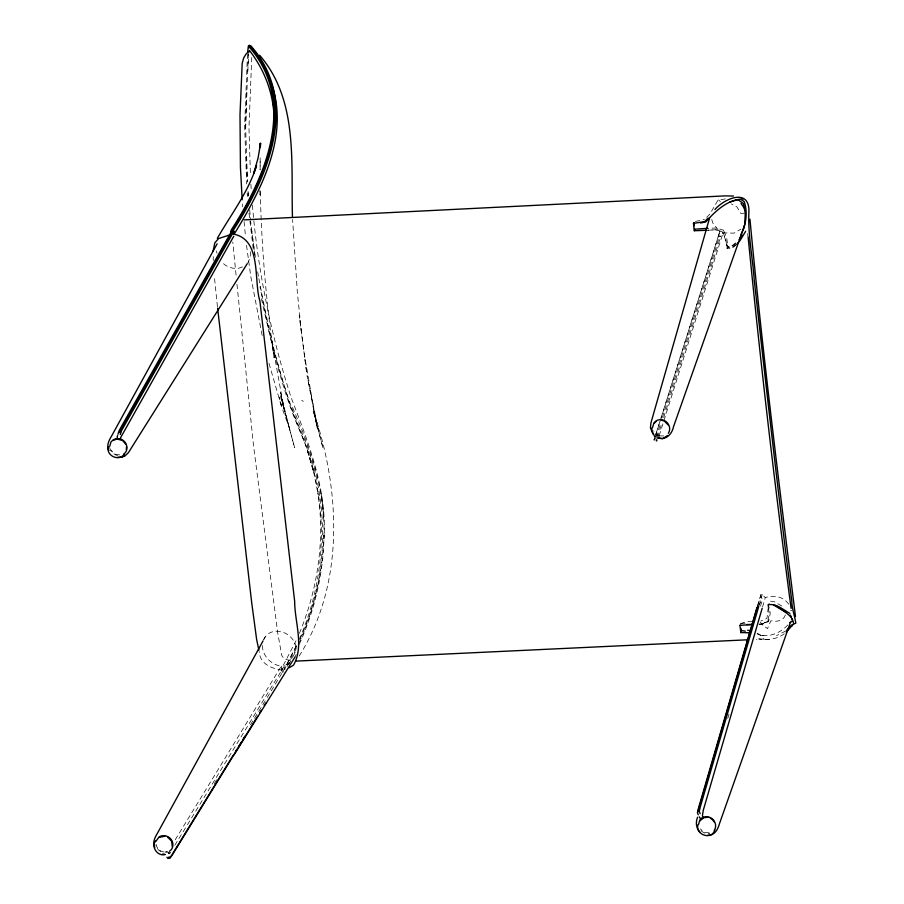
<?xml version="1.0" encoding="UTF-8"?>
<svg xmlns="http://www.w3.org/2000/svg" width="904" height="904" viewBox="0 0 904 904"><rect width="100%" height="100%" fill="white"/><g stroke="black" fill="none" stroke-linecap="round" stroke-linejoin="round"><path stroke-width="0.68" stroke-dasharray="4.52 3.39" d="M260.149 161.522L260.103 169.873L260.194 154.527M768.264 607.443L766.954 618.392L760.987 620.98M245.685 128.232L246.916 88.773M324.005 535.756L324.016 535.157C322.773 571.43 314.536 607.646 299.326 640.631M289.755 662.937L284.579 665.604L284.85 668.824M659.016 436.711L659.061 435.638L656.236 434.146L653.626 430.903M247.459 54.138L244.645 125.825L246.668 183.919M248.385 53.438L245.572 125.328L247.481 182.009L246.204 156.957M247.786 71.393L248.713 54.522M251.741 57.46L248.962 127.713L250.464 175.896M250.577 251.685L250.205 257.55L247.877 262.68M299.269 644.349C320.434 597.849 328.898 545.191 321.304 494.522L321.135 493.019L323.666 515.924M322.615 560.028L322.818 558.536M711.776 219.457L712.68 222.836L719.754 231.932L655.762 434.553M759.066 624.574L761.88 624.415L768.558 621.556L770.208 613.545L769.553 607.567M719.087 233.514L718.714 235.221L719.505 236.238L720.77 236.226L723.064 232.837L733.969 233.164L740.884 229.175M663.717 435.943L659.637 435.852L656.756 434.485M723.324 230.802L723.494 230.215L716.239 228.011L707.775 228.328M757.315 606.335L760.987 594.583L762.241 594.47L765.281 597.634C773.677 594.583 784.209 596.73 789 604.719M757.868 605.251L760.987 594.583M759.134 605.149L762.241 594.47M727.754 718.499L729.313 713.143M760.524 606.132L762.467 599.476L760.433 595.668M762.569 606.968L765.281 597.634M659.163 435.751L723.064 232.837M655.389 436.293L659.875 421.705M660.191 421.038L719.844 231.277M656.168 437.321L660.756 422.767M662.417 417.478L719.505 236.238M657.445 437.321L662.022 422.767M663.694 417.467L720.77 236.226M282.387 672.644L281.381 668.983L296.015 640.755M740.421 623.918L745.743 621.681L751.812 621.342M758.343 606.166L762.467 599.476M299.393 633.331C317.666 589.205 325.18 540.219 317.812 492.827M299.213 639.478C328.107 574.13 329.112 497.189 300.117 431.649C281.765 389.918 271.968 344.932 261.855 300.67L261.12 296.625M299.303 642.428C329.316 576.469 330.74 498.206 301.235 431.773C280.116 383.036 268.793 330.536 258.872 278.568M785.35 615.059C783.406 620.98 776.242 622.11 770.897 620.743L767.507 628.585L762.501 625.037L760.298 622.042M294.998 657.061L296.162 654.552M711.516 211.287L717.923 200.259L727.935 198.405M262.386 645.535A19.459 16.758 31.2 0 0 262.522 647.919C263.911 657.332 271.901 664.982 281.313 666.112L174.325 841.24M284.579 665.604L186.947 825.544M296.354 645.648L282.319 672.723M296.263 646.642L284.24 669.593L285.189 669.039M296.342 648.518L286.319 667.853M293.145 656.394L296.207 650.371M288.692 664.869L292.534 657.603M263.595 639.885L265.211 636.947M281.313 666.112L282.929 671.514L267.301 697.391M299.201 656.033C345.034 582.956 340.345 489.968 313.326 410.891L322.999 448.09L313.326 410.891M250.385 724.918L266.567 698.589M736.218 244.781L732.534 247.572L727.042 248.453L727.878 246.882L726.669 237.356L723.494 230.215M174.822 845.251L186.235 826.708M214.293 783.598L217.242 778.807M787.768 624.992C780.514 633.06 767.485 638.732 757.077 633.919M709.832 214.112L705.538 218.452M735.427 242.871C733.969 244.69 727.11 249.82 727.031 244.927L727.957 247.289L729.822 247.21L726.872 245.933L725.132 238.724L722.183 231.661L715.697 229.752L707.425 230.249M736.59 244.136L733.133 247.176L729.709 248.261L726.872 245.933L727.55 247.097M732.342 246.283L735.732 243.504M784.299 633.749C777.011 639.41 767.485 640.201 758.671 638.947L764.083 638.97L756.388 639.41M785.768 630.969L776.479 635.659M768.716 620.924L762.049 623.828L759.236 623.997M761.315 624.155L767.767 621.455L769.191 614.302L768.547 608.392M242.453 266.883L238.475 268.341L232.565 268.183L226.78 266.036A19.459 16.758 31.2 0 1 221.83 262.058M695.402 221.491L704.453 219.344M166.607 851.805L167.771 852.009L165.398 852.043L167.805 851.523M707.764 230.271L715.697 229.752L722.68 231.932L725.731 238.871L727.042 248.453M119.712 454.893L115.023 454.113L110.921 450.09M709.38 832.912L703.82 832.155L700.351 828.9M744.602 213.254L740.794 213.355L736.862 206.824L731.359 203.931M740.692 623.229L746.41 623.274M764.682 639.343L770.151 639.399M656.62 434.971L657.897 435.084M790.559 610.268L792.119 610.449M770.558 601.171L774.152 601.612L782.016 606.132M283.879 405.026L281.686 404.743L280.658 403.466L279.37 397.093L281.449 406.371L289.054 427.14L294.67 447.819L280.274 395.093L290.195 431.163M164.121 852.009C160.064 851.828 156.697 848.314 156.076 844.404M290.06 660.767L284.003 658.564L281.788 655.558L277.754 633.207L253.493 445.356L236.882 283.415M763.959 635.806L760.287 635.105L757.089 633.015L760.863 635.535M282.929 671.514L284.037 672.135M718.477 199.92L720.409 201.535M160.776 851.557L158.223 849.771L155.838 845.387M701.12 830.787L703.617 832.595A8.215 7.311 17.7 0 0 709.527 833.398M655.163 433.784L657.671 435.581A8.226 7.322 17.7 0 0 659.592 436.293M301.721 400.269L303.337 401.432M281.167 669.536L281.664 670.079C271.302 668.44 259.9 663.886 259.143 651.456M308.343 453.345L307.835 452.079L313.959 473.47M292.512 407.331C307.778 442.406 321.338 478.849 323.474 517.416M307.541 450.203L313.733 471.99L307.541 450.203L290.173 405.636L274.692 353.588L269.381 332.921L259.945 286.692M109.599 447.423L110.457 450.282L114.819 454.554A8.418 7.447 17 0 0 117.78 455.446M296.184 647.513C294.331 635.727 280.172 627.184 269.268 633.173A19.459 16.758 31.2 0 0 263.776 639.377M268.985 363.351L281.449 406.371L280.658 403.466M289.054 427.14L280.579 392.618L284.557 411.828L271.641 340.062L274.127 357.871C266.217 302.524 261.459 246.713 260.25 190.812M318.603 431.05L307.089 375.68L317.214 428.304L304.467 355.227L299.235 315.349L306.75 373.488L304.467 355.227M262.171 335.497L250.826 276.76L246.442 244.735M313.564 471.413L318.208 494.883L317.982 493.403M257.651 271.822L258.634 277.212M251.527 229.311L255.674 259.572M254.826 255.425L250.566 220.938M253.233 249.075L249.018 213.129M217.446 306.772L214.248 275.63M747.653 233.661L747.89 235.933M236.08 275.098L232.791 242.035M301.495 332.921L297.337 292.218L292.591 219.514M252.408 205.084C257.787 270.409 270.94 335.011 291.088 397.376C308.354 442.745 327.259 489.03 323.971 538.75M248.374 195.953L247.956 190.382L248.204 195.931M249.685 209.852L250.6 219.582M247.176 193.671L247.436 196.45M242.408 203.999L242.656 206.711M244.08 221.604L245.492 236.498M250.905 184.246L251.199 189.806M213.186 256.566L213.276 260.555M216.983 253.301A19.459 16.758 31.2 0 1 216.564 250.905M259.979 190.755L259.957 194.936L259.979 190.778"/><path stroke-width="1.36" d="M260.239 147.544L260.262 143.34L260.103 147.363M795.486 616.596C779.146 484.374 762.434 351.938 749.947 219.22M273.697 127.972C276.036 100.141 266.431 72.354 249.459 50.443L248.86 52.262M753.066 624.562L739.969 625.308L740.817 632.574L749.789 632.777M707.956 218.158L704.815 221.536L693.458 223.412L694.295 230.723L706.058 230.317M120.526 438.632L120.571 437.705M694.148 223.175L694.012 225.819L693.809 223.085M260.363 147.262L260.612 143.205L258.047 158.121L253.742 173.444L256.544 165.624C248.25 192.292 231.028 214.406 217.333 238.317M652.021 427.66L651.886 430.903L654.473 436.157M652.586 427.456L653.908 422.936L655.976 420.97A8.215 7.311 17.7 0 1 664.576 420.665C669.096 422.902 671.31 429.004 668.327 433.321M697.978 824.674C695.052 834.912 711.968 840.584 714.804 829.883M698.543 824.471L699.854 819.939L701.933 817.984A8.215 7.311 17.7 0 1 710.521 817.679C715.053 819.905 717.267 826.019 714.284 830.335M109.666 446.452L111.022 441.909L113.124 439.932A8.418 7.548 18.4 0 1 117.87 438.643M247.526 52.986L248.363 45.991C297.823 101.406 265.878 176.653 231.096 230.192L230.915 233.842M117.294 437.22L117.599 439.129L122.661 440.598L125.69 444.124M126.323 449.548L126.515 446.825M172.28 846.562L171.647 841.138L167.579 837.093M744.693 224.441L745.269 213.31L743.382 203.479L738.579 200.112L737.076 199.897L729.822 201.987M697.99 811.69L757.484 606.595M120.288 434.587L121.543 430.632L233.955 231.119L234.339 232.475M272.149 140.041L272.533 137.351M272.906 134.662L273.483 130.628M248.758 47.675L248.995 46.183M117.949 434.259L119.294 430.315L231.899 230.712L231.537 231.921M232.012 230.757C266.036 175.964 299.778 101.768 249.278 45.2M120.82 437.287L233.729 236.294M744.071 227.842L744.512 225.65M108.344 446.587C105.644 455.492 118.842 461.865 124.176 454.384M213.061 251.233L214.824 242.86L218.565 238.566L229.672 234.95M117.192 436.756L117.622 435.57M656.598 440.045L656.349 440.994L656.914 440.022M697.56 817.227C695.628 822.052 695.888 828.053 699.764 831.861M119.339 432.62L232.916 230.486M709.64 217.819L650.925 422.948L650.417 427.874L653.016 434.056M756.93 607.669L698.442 808.244L697.413 812.73L698.284 814.832M758.738 606.482L700.25 807.08L699.244 811.555L700.159 813.623M762.174 608.302L703.301 810.176L702.442 815.544M655.389 436.293L654.259 439.954L654.767 438.948M744.5 225.288L673.503 426.733C672.18 433.705 666.271 440.451 658.553 437.943L658.338 438.056M790.446 622.302L719.448 823.747C717.979 829.318 714.499 835.85 707.753 835.183M695.086 229.119L694.295 230.723M741.088 234.43C746.15 224.429 747.868 212.293 744.218 201.592L740.387 199.129C726.115 200.812 714.872 211.683 705.764 221.909L700.51 223.005M294.998 657.061L234.079 754.829M155.522 841.002C150.957 847.263 157.658 856.404 165.025 854.642M155.748 841.522L159.081 836.946A8.418 7.548 18.4 0 1 167.794 836.641C173.387 839.161 175.014 847.771 169.489 851.263M769.225 604.053L768.287 604.708L768.423 607.205M740.817 632.574L741.517 630.506L745.303 631.173M217.096 243.854L111.847 435.581C109.169 440.045 106.163 445.389 108.842 450.576M263.053 640.868L157.793 832.584C155.126 837.059 152.121 842.404 154.799 847.579M231.028 234.012L230.802 234.588M233.401 230.113C268.262 176.483 300.139 101.146 250.645 45.629M739.189 239.515L741.958 234.848M745.664 231.334L739.947 240.713L737.144 243.764M233.232 755.258L172.483 853.975M235.435 751.676L236.904 749.28M238.373 746.885L241.323 742.105M242.792 739.709L244.995 736.127M257.629 716.194L172.664 854.314L170.042 858.02L169.161 856.789M259.832 712.601L261.301 710.216M264.239 705.425L265.708 703.041M246.555 53.291L243.696 57.879L242.182 63.438L240.001 114.955L240.441 167.387L242.182 199.773M247.278 263.618L130.492 449.322C128.198 454.079 123.396 458.113 117.836 457.141M170.585 856.935L171.771 855.127M170.246 852.641L169.003 853.523M234.046 234.317C262.974 187.354 293.461 128.684 267.335 73.755M699.673 821.126L703.301 817.826L707.843 817.205M694.408 223.175L693.458 223.412M792.819 624.653L786.186 632.325M168.743 857.444L167.85 858.416L166.912 857.241M169.997 857.839L168.641 858.506M667.649 435.468L662.734 438.722L656.937 437.931M791.407 626.438L792.492 625.353M123.532 454.249C129.057 450.768 127.43 442.146 121.837 439.626A8.418 7.548 18.4 0 0 119.893 438.915M786.729 630.156L791.542 625.161L793.576 624.246C793.554 616.11 784.039 611.759 778.502 607.239M714.928 209.525C724.929 197.953 750.275 187.749 748.874 212.598C747.89 234.995 752.625 257.211 754.196 279.517C766.095 386.799 778.276 494.059 791.802 601.137C791.927 608.833 794.797 616.178 795.814 623.172L794.051 623.85M789.678 622.596L792.322 621.33L792.186 618.641M289.257 667.728L293.495 665.197C304.411 646.077 294.659 622.144 294.67 601.386L259.911 301.111C253.414 280.376 262.081 239.47 233.379 234.091M113.158 440.406L116.345 439.254M701.278 819.126L702.272 818.459M159.386 837.364L164.799 836.223M121.565 457.108L125.249 455.661M701.063 818.945L703.301 817.826L702.464 816.041M768.287 604.708C776.423 603.352 783.18 609.759 789.881 613.364M244.261 219.875L724.985 195.874L733.539 196.032M739.969 625.308L740.625 625.24M696.521 229.062L707.775 228.328M295.755 661.118L747.574 639.795M746.794 624.54L752.252 624.381M117 439.118L120.006 439.333M747.653 630.325L750.376 630.551M162.697 853.986L164.89 854.325M661.615 420.247L663.446 420.823M773.892 605.251L785.61 611.974M775.078 605.352L777.53 606.607M741.856 198.338L743.156 199.129M664.361 421.117L668.395 425.151M710.318 818.131L711.9 819.25M694.408 228.599L695.097 229.3M259.595 55.212C298.297 99.847 290.896 162.178 292.444 216.711M740.964 203.457L744.455 208.304M712.68 819.815L714.352 822.165M699.82 817.747L700.363 818.561M790.254 614.957L791.237 616.652M699.312 816.809L699.526 817.431M740.828 628.336L741.517 630.506M168.427 852.449L168.686 853.353M258.872 650.134L256.646 639.535L251.73 602.878L217.615 308.162M791.124 608.437C774.592 484.883 760.275 360.865 748.105 236.803M654.338 423.241A8.95 7.966 17.7 0 1 656.27 421.388"/></g></svg>
